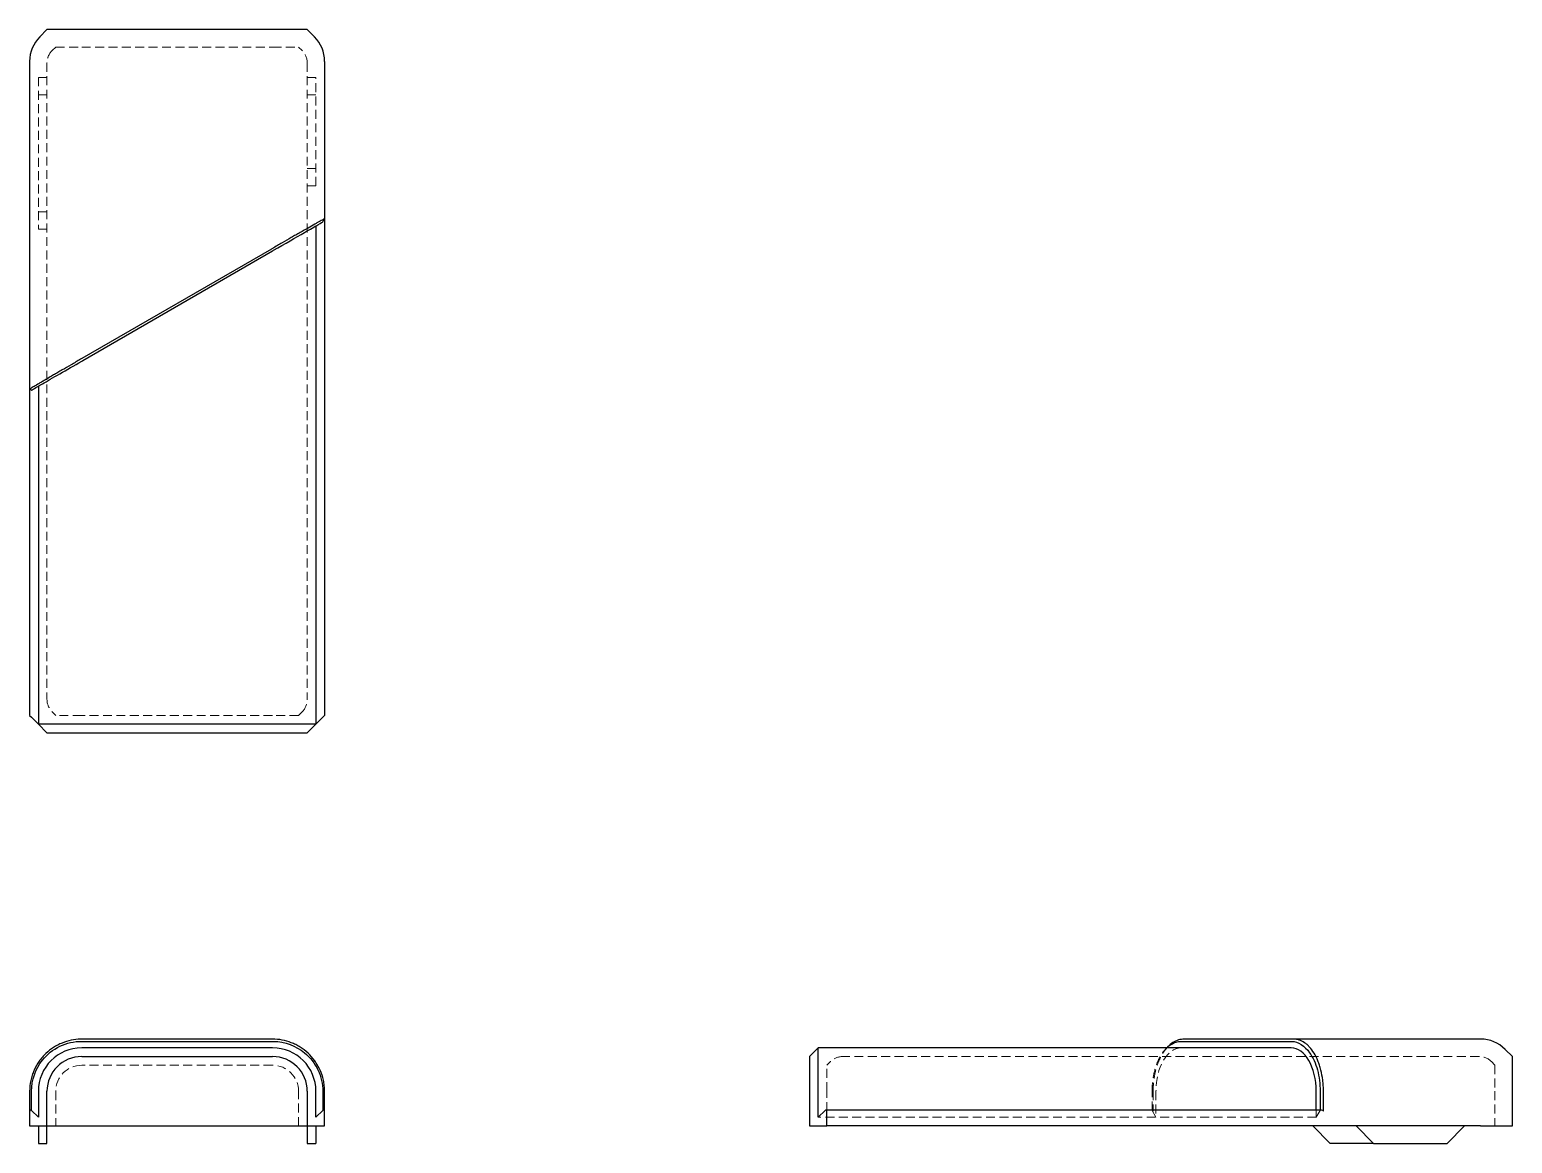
# Model space of a CAD drawing. Header units: millimetres. Extents: x 62 to 273, y 50 to 208.
import ezdxf

# ---------------------------------------------------------------- set-up
doc = ezdxf.new("R2010")
doc.units = ezdxf.units.MM
doc.linetypes.add('HIDDEN', pattern=[1.905, 1.27, -0.635])

msp = doc.modelspace()

# ---------------------------------------------------------------- linework, layer by layer
at = {"color": 7, "linetype": 'Continuous', "lineweight": 25}
for p, q in [((64.48, 208), (63.46, 206.98)), ((69.42, 208), (64.48, 208)), ((96.58, 208), (69.42, 208)), ((101.52, 208), (96.58, 208)), ((101.52, 208), (102.54, 206.98)), ((62.01, 203.49), (62.01, 156.88)), ((103.99, 203.49), (103.99, 181.12)), ((102.75, 180.1), (102.75, 109.23)), ((103.72, 180.65), (103.99, 181.12)), ((103.99, 181.12), (103.99, 110.47)), ((96.43, 176.8), (69.42, 161.21)), ((69.57, 160.94), (96.58, 176.53)), ((69.42, 160.85), (69.57, 160.94)), ((62.28, 156.73), (62.01, 156.88)), ((62.01, 156.88), (62.01, 110.47)), ((63.25, 157.29), (63.25, 109.23)), ((62.01, 110.47), (62.28, 110.21)), ((63.25, 109.23), (62.28, 110.21)), ((103.72, 110.21), (102.75, 109.23)), ((103.72, 110.21), (103.99, 110.47)), ((69.42, 109.23), (63.25, 109.23)), ((63.25, 109.23), (64.48, 108)), ((64.48, 108), (69.42, 108)), ((96.58, 109.23), (69.42, 109.23)), ((69.42, 108), (96.58, 108)), ((102.75, 109.23), (96.58, 109.23)), ((96.58, 108), (101.52, 108)), ((102.75, 109.23), (101.52, 108)), ((96.43, 64.41), (69.42, 64.41)), ((69.42, 64.1), (69.57, 64.1)), ((69.57, 64.1), (96.58, 64.1)), ((96.58, 64.41), (96.43, 64.41)), ((224.04, 63.4), (223.82, 63.17)), ((225.85, 64.1), (225.94, 64.1)), ((225.94, 64.1), (241.53, 64.1)), ((241.8, 64.41), (226.21, 64.41)), ((241.89, 64.41), (241.8, 64.41)), ((268.49, 64.41), (241.89, 64.41)), ((96.58, 63.17), (69.42, 63.17)), ((69.42, 61.94), (96.58, 61.94)), ((174.23, 63.17), (173, 61.94)), ((173, 61.94), (173, 57)), ((174.23, 57), (174.23, 63.17)), ((241.53, 63.17), (174.23, 63.17)), ((273, 61.94), (271.98, 62.96)), ((273, 57), (273, 61.94)), ((62.01, 57), (62.01, 54.16)), ((62.28, 54.26), (62.28, 57)), ((63.25, 57), (63.25, 53.3)), ((64.48, 52.06), (64.48, 57)), ((101.52, 57), (101.52, 52.06)), ((102.75, 53.3), (102.75, 57)), ((103.72, 57), (103.72, 54.26)), ((103.99, 54.16), (103.99, 57)), ((173, 57), (173, 52.06)), ((174.23, 53.3), (174.23, 57)), ((245.1, 54.31), (245.1, 57)), ((245.65, 57), (245.65, 54.31)), ((246.12, 54.16), (246.12, 57)), ((273, 52.06), (273, 57)), ((62.01, 54.16), (62.01, 52.06)), ((63.25, 53.3), (62.28, 54.27)), ((103.72, 54.27), (102.75, 53.3)), ((103.99, 52.06), (103.99, 54.16)), ((175.21, 54.27), (174.23, 53.3)), ((245.85, 54.31), (175.31, 54.31)), ((175.47, 52.06), (175.47, 54.16)), ((62.01, 52.06), (64.48, 52.06)), ((63.25, 52.06), (63.25, 49.59)), ((64.48, 52.06), (101.52, 52.06)), ((64.48, 49.59), (64.48, 52.06)), ((101.52, 52.06), (103.99, 52.06)), ((101.52, 52.06), (101.52, 49.59)), ((102.75, 52.06), (102.75, 49.59)), ((173, 52.06), (175.47, 52.06)), ((268.49, 52.06), (175.47, 52.06)), ((247.07, 49.59), (244.6, 52.06)), ((250.78, 52.06), (253.25, 49.59)), ((263.74, 49.59), (266.21, 52.06)), ((268.49, 52.06), (271.98, 52.06)), ((271.98, 52.06), (273, 52.06)), ((63.25, 49.59), (64.48, 49.59)), ((101.52, 49.59), (102.75, 49.59)), ((253.25, 49.59), (247.07, 49.59)), ((253.25, 49.59), (263.74, 49.59))]:
    msp.add_line(p, q, dxfattribs=at)
at = {"color": 7, "linetype": 'HIDDEN', "lineweight": 18}
for p, q in [((65.72, 205.53), (65.2, 205.02)), ((65.72, 205.53), (69.42, 205.53)), ((69.42, 205.53), (96.58, 205.53)), ((96.58, 205.53), (100.28, 205.53)), ((100.28, 205.53), (100.8, 205.02)), ((64.48, 203.27), (64.48, 112.73)), ((101.52, 203.27), (101.52, 112.73)), ((64.48, 201.21), (63.25, 201.21)), ((63.25, 201.21), (63.25, 179.6)), ((102.75, 201.21), (101.52, 201.21)), ((102.75, 185.78), (102.75, 201.21)), ((64.48, 198.74), (63.25, 198.74)), ((101.52, 198.74), (102.75, 198.74)), ((101.52, 188.25), (102.75, 188.25)), ((101.52, 185.78), (102.75, 185.78)), ((63.25, 182.07), (64.48, 182.07)), ((63.25, 179.6), (64.48, 179.6)), ((65.72, 110.47), (65.2, 110.98)), ((69.42, 110.47), (65.72, 110.47)), ((96.58, 110.47), (69.42, 110.47)), ((100.28, 110.47), (96.58, 110.47)), ((100.28, 110.47), (100.8, 110.98)), ((241.89, 64.41), (241.84, 64.41)), ((175.47, 60.7), (175.98, 61.22)), ((268.27, 61.94), (177.73, 61.94)), ((223.82, 63.17), (223.79, 63.15)), ((270.53, 60.7), (270.02, 61.22)), ((96.58, 60.7), (69.42, 60.7)), ((175.47, 57), (175.47, 60.7)), ((270.53, 60.7), (270.53, 57)), ((65.72, 57), (65.72, 52.06)), ((100.28, 52.06), (100.28, 57)), ((175.47, 54.16), (175.47, 57)), ((221.73, 54.26), (221.73, 57)), ((221.88, 57), (221.88, 54.16)), ((222.29, 57), (222.29, 53.3)), ((270.53, 57), (270.53, 52.06)), ((245.1, 53.3), (174.23, 53.3)), ((221.73, 54.27), (221.73, 54.26)), ((222.29, 53.3), (221.73, 54.26)), ((245.1, 53.3), (245.1, 54.31)), ((245.65, 54.26), (245.1, 53.3)), ((245.65, 54.31), (245.65, 54.26)), ((245.66, 54.27), (245.65, 54.26))]:
    msp.add_line(p, q, dxfattribs=at)
at = {"color": 7, "linetype": 'Continuous', "lineweight": 25, "flags": 128}
msp.add_lwpolyline([(96.58, 176.89), (96.49, 176.84), (96.43, 176.8)], dxfattribs=at)
at = {"color": 7, "linetype": 'Continuous', "lineweight": 25}
for centre, radius, start, end in [((66.95, 203.49), 4.94, 135, 180), ((99.05, 203.49), 4.94, 0, 45), ((268.49, 59.47), 4.94, 45, 90), ((69.42, 57), 6.17, 90, 180), ((69.42, 57), 4.94, 90, 180), ((96.58, 57), 6.17, 0, 90), ((96.58, 57), 4.94, 0, 90), ((62.17, 54.16), 0.154, 45, 180), ((103.83, 54.16), 0.154, 360, 135), ((175.31, 54.16), 0.154, 360, 135)]:
    msp.add_arc(centre, radius, start, end, dxfattribs=at)
at = {"color": 7, "linetype": 'HIDDEN', "lineweight": 18}
for centre, radius, start, end in [((66.95, 203.27), 2.47, 135, 180), ((99.05, 203.27), 2.47, 0, 45), ((66.95, 112.73), 2.47, 180, 225), ((99.05, 112.73), 2.47, 315, 0), ((177.73, 59.47), 2.47, 90, 135), ((268.27, 59.47), 2.47, 45, 90), ((69.42, 57), 3.7, 90, 180), ((96.58, 57), 3.7, 360, 90)]:
    msp.add_arc(centre, radius, start, end, dxfattribs=at)
for centre, major_axis, start_param, end_param in [((225.85, 57), (0, 6.17), 0, 1.570796), ((221.79, 54.16), (0, 0.154), 4.712389, 7.068583), ((245.85, 54.16), (0.267, 0), 1.570796, 2.356194)]:
    msp.add_ellipse(centre, major_axis=major_axis, ratio=0.57735, start_param=start_param, end_param=end_param, dxfattribs=at)
at = {"color": 7, "linetype": 'Continuous', "lineweight": 25}
for centre, major_axis, start_param, end_param in [((241.53, 57), (0, 6.17), 4.712389, 6.283185), ((245.85, 54.16), (0.267, 0), 0, 1.570796)]:
    msp.add_ellipse(centre, major_axis=major_axis, ratio=0.57735, start_param=start_param, end_param=end_param, dxfattribs=at)
for points, knots in [([(103.99, 181.12), (103.99, 181.12), (103.97, 181.11), (103.92, 181.08), (103.88, 181.06), (103.71, 180.96), (103.55, 180.87), (103.24, 180.7), (103.12, 180.63), (102.87, 180.49), (102.74, 180.41), (102.31, 180.17), (101.98, 179.98), (101.27, 179.58), (100.9, 179.37), (100.3, 179.03), (100.09, 178.91), (99.67, 178.67), (99.46, 178.55), (98.82, 178.18), (98.38, 177.93), (97.49, 177.41), (97.04, 177.15), (96.58, 176.89)], [0, 0, 0, 0, 0.0625, 0.0625, 0.125, 0.125, 0.25, 0.25, 0.3125, 0.3125, 0.375, 0.375, 0.5, 0.5, 0.625, 0.625, 0.6875, 0.6875, 0.75, 0.75, 0.875, 0.875, 1, 1, 1, 1]), ([(96.73, 176.62), (98.32, 177.54), (100.94, 179.05), (103.25, 180.38), (103.72, 180.65), (103.72, 180.65)], [-1.549965, -1.549965, -1.549965, -1.549965, -0.885694, -0.442847, 0, 0, 0, 0]), ([(69.27, 161.12), (68.81, 160.86), (68.36, 160.6), (67.49, 160.09), (67.06, 159.84), (66.43, 159.47), (66.22, 159.35), (65.81, 159.11), (65.61, 159), (65.02, 158.66), (64.66, 158.44), (64.15, 158.14), (63.98, 158.04), (63.67, 157.86), (63.51, 157.77), (63.09, 157.52), (62.84, 157.38), (62.54, 157.2), (62.45, 157.15), (62.29, 157.05), (62.23, 157.01), (62.07, 156.92), (62.01, 156.88), (62.01, 156.88)], [0, 0, 0, 0, 0.125, 0.125, 0.25, 0.25, 0.3125, 0.3125, 0.375, 0.375, 0.5, 0.5, 0.5625, 0.5625, 0.625, 0.625, 0.75, 0.75, 0.8125, 0.8125, 0.875, 0.875, 1, 1, 1, 1]), ([(62.28, 156.73), (62.28, 156.73), (63.2, 157.26), (66.2, 158.99), (68.35, 160.23), (69.42, 160.85)], [0, 0, 0, 0, 0.673198, 1.121997, 1.570796, 1.570796, 1.570796, 1.570796]), ([(69.27, 64.41), (68.81, 64.4), (68.36, 64.35), (67.49, 64.16), (67.06, 64.03), (66.43, 63.78), (66.22, 63.68), (65.81, 63.47), (65.61, 63.36), (65.02, 62.98), (64.66, 62.69), (64.15, 62.21), (63.98, 62.04), (63.67, 61.67), (63.51, 61.48), (63.09, 60.88), (62.84, 60.45), (62.54, 59.76), (62.45, 59.53), (62.29, 59.04), (62.23, 58.79), (62.07, 58.04), (62.01, 57.52), (62.01, 57)], [0, 0, 0, 0, 0.125, 0.125, 0.25, 0.25, 0.3125, 0.3125, 0.375, 0.375, 0.5, 0.5, 0.5625, 0.5625, 0.625, 0.625, 0.75, 0.75, 0.8125, 0.8125, 0.875, 0.875, 1, 1, 1, 1]), ([(62.28, 57), (62.28, 58.58), (63.2, 61.22), (66.2, 63.61), (68.35, 64.1), (69.42, 64.1)], [0, 0, 0, 0, 0.673198, 1.121997, 1.570796, 1.570796, 1.570796, 1.570796]), ([(103.99, 57), (103.99, 57.26), (103.97, 57.53), (103.92, 58.05), (103.88, 58.31), (103.71, 59.07), (103.55, 59.55), (103.24, 60.25), (103.12, 60.48), (102.87, 60.91), (102.74, 61.12), (102.31, 61.73), (101.98, 62.1), (101.27, 62.75), (100.9, 63.04), (100.3, 63.41), (100.09, 63.53), (99.67, 63.73), (99.46, 63.83), (98.82, 64.07), (98.38, 64.2), (97.49, 64.37), (97.04, 64.41), (96.58, 64.41)], [0, 0, 0, 0, 0.0625, 0.0625, 0.125, 0.125, 0.25, 0.25, 0.3125, 0.3125, 0.375, 0.375, 0.5, 0.5, 0.625, 0.625, 0.6875, 0.6875, 0.75, 0.75, 0.875, 0.875, 1, 1, 1, 1]), ([(96.73, 64.1), (98.32, 64.06), (100.94, 63.09), (103.25, 60.12), (103.72, 58.04), (103.72, 57)], [-1.549965, -1.549965, -1.549965, -1.549965, -0.885694, -0.442847, 0, 0, 0, 0]), ([(223.79, 63.15), (223.8, 63.15), (224, 63.39), (224.45, 63.69), (225.14, 64.04), (225.61, 64.08), (225.85, 64.1)], [0, 0, 0, 0, 0.004427, 0.331985, 0.664621, 1, 1, 1, 1]), ([(226.12, 64.41), (225.97, 64.39), (225.56, 64.36), (224.88, 64.07), (224.32, 63.73), (224.06, 63.41), (224.04, 63.38)], [0, 0, 0, 0, 0.202794, 0.578072, 0.964502, 1, 1, 1, 1]), ([(241.62, 64.1), (242.54, 64.06), (244.05, 63.09), (245.38, 60.12), (245.65, 58.04), (245.65, 57)], [-1.549965, -1.549965, -1.549965, -1.549965, -0.885694, -0.442847, 0, 0, 0, 0]), ([(246.12, 57), (246.12, 57.26), (246.11, 57.53), (246.08, 58.05), (246.06, 58.31), (245.96, 59.07), (245.87, 59.55), (245.7, 60.25), (245.63, 60.48), (245.49, 60.91), (245.41, 61.12), (245.17, 61.73), (244.98, 62.1), (244.58, 62.75), (244.37, 63.04), (244.03, 63.41), (243.91, 63.53), (243.67, 63.73), (243.55, 63.83), (243.18, 64.07), (242.93, 64.2), (242.41, 64.37), (242.15, 64.41), (241.89, 64.41)], [0, 0, 0, 0, 0.0625, 0.0625, 0.125, 0.125, 0.25, 0.25, 0.3125, 0.3125, 0.375, 0.375, 0.5, 0.5, 0.625, 0.625, 0.6875, 0.6875, 0.75, 0.75, 0.875, 0.875, 1, 1, 1, 1])]:
    msp.add_open_spline(points, degree=3, knots=knots, dxfattribs=at)
for points in [[(96.58, 176.53), (96.63, 176.56), (96.68, 176.59), (96.73, 176.62)], [(69.42, 161.21), (69.37, 161.18), (69.32, 161.15), (69.27, 161.12)], [(69.42, 64.41), (69.37, 64.41), (69.32, 64.41), (69.27, 64.41)], [(96.58, 64.1), (96.63, 64.1), (96.68, 64.1), (96.73, 64.1)], [(226.21, 64.41), (226.18, 64.41), (226.15, 64.41), (226.12, 64.41)], [(241.53, 64.1), (241.56, 64.1), (241.59, 64.1), (241.62, 64.1)]]:
    msp.add_open_spline(points, degree=3, dxfattribs=at)
at = {"color": 7, "linetype": 'HIDDEN', "lineweight": 18}
for points, knots in [([(224.04, 63.38), (223.83, 63.15), (223.49, 62.78), (223.08, 62.11), (222.71, 61.38), (222.34, 60.39), (222.07, 59.21), (221.91, 58.06), (221.89, 57.36), (221.88, 57)], [0, 0, 0, 0, 0.180952, 0.284876, 0.388779, 0.560926, 0.739973, 0.868273, 1, 1, 1, 1]), ([(221.73, 57), (221.74, 57.41), (221.77, 58.25), (221.97, 59.46), (222.27, 60.59), (222.69, 61.61), (223.2, 62.49), (223.6, 62.93), (223.79, 63.15)], [0, 0, 0, 0, 0.1592591, 0.3204036, 0.4847809, 0.6534394, 0.8271673, 1, 1, 1, 1])]:
    msp.add_open_spline(points, degree=3, knots=knots, dxfattribs=at)

doc.saveas('drawing.dxf')
